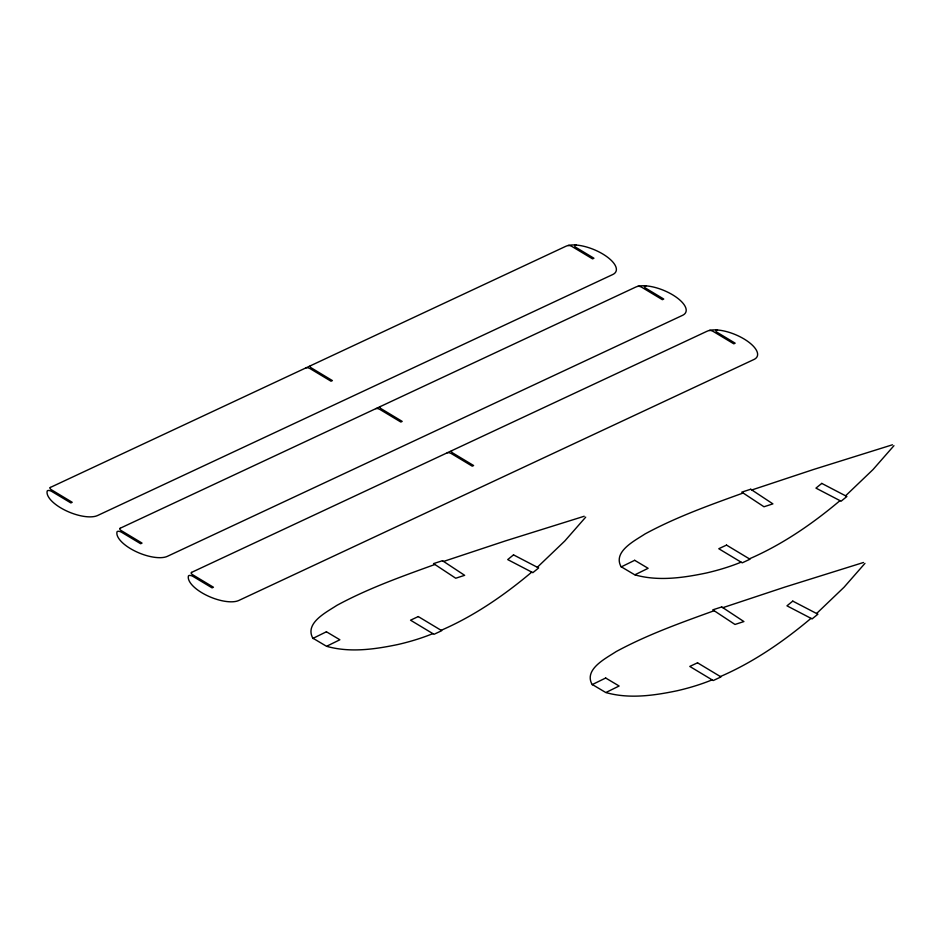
<?xml version="1.0" encoding="UTF-8"?>
<svg xmlns="http://www.w3.org/2000/svg" width="941" height="941" viewBox="0 0 941 941"><rect width="100%" height="100%" fill="white"/><g stroke="black" fill="none" stroke-linecap="round" stroke-linejoin="round"><path stroke-width="1.41" d="M585.702 517.138L564.788 541.016L537.335 567.27M893.95 445.681L873.036 469.547L845.583 495.813M864.955 563.377L844.042 587.243L816.588 613.508M531.759 572.104C504.235 595.277 474.229 615.967 441.129 630.317M840.007 500.636C812.483 523.808 782.489 544.498 749.377 558.848M811.013 618.343C783.488 641.515 753.482 662.205 720.383 676.544M434.895 564.482C401.595 576.515 368.002 588.478 336.807 605.404C326.421 612.262 304.061 623.26 313.047 638.61M443.587 561.436L505.411 540.91L584.22 516.256M743.155 493.013C709.843 505.046 676.261 517.009 645.055 533.935C634.669 540.804 612.309 551.791 621.307 567.141M751.835 489.967L813.659 469.453L892.468 444.787M714.148 610.721C680.849 622.754 647.255 634.716 616.061 651.643C605.675 658.5 583.314 669.498 592.301 684.848M722.841 607.674L784.665 587.149L863.473 562.495M635.187 574.939C658.371 581.409 683.037 577.856 706.197 573.034A487.532 199.08 22.3 0 0 741.108 562.165M606.18 692.635C629.376 699.104 654.042 695.564 677.202 690.741A487.532 199.08 22.3 0 0 712.102 679.861M326.927 646.396C350.123 652.866 374.789 649.325 397.949 644.503A487.532 199.08 22.3 0 0 432.848 633.622M709.243 330.479A3.317 1.353 22.3 0 1 713.254 331.467L733.804 343.83L735.168 343.183L717.407 332.502A3.317 1.353 22.3 0 1 715.854 330.714A3.317 1.353 22.3 0 1 717.477 329.997M447.234 452.786A3.317 1.353 22.3 0 1 451.492 453.68L472.253 466.171L473.629 465.536L452.856 453.044A3.317 1.353 22.3 0 1 451.727 450.692M637.833 286.346A3.317 1.353 22.3 0 1 641.833 287.323L662.382 299.685L663.758 299.05L645.985 288.358A3.317 1.353 22.3 0 1 644.432 286.57A3.317 1.353 22.3 0 1 646.055 285.864M375.812 408.653A3.317 1.353 22.3 0 1 380.07 409.547L400.842 422.038L402.207 421.392L381.446 408.9A3.317 1.353 22.3 0 1 380.305 406.547M568.011 245.542A3.317 1.353 22.3 0 1 572.022 246.518L592.571 258.881L593.947 258.234L576.174 247.554A3.317 1.353 22.3 0 1 574.622 245.766A3.317 1.353 22.3 0 1 576.245 245.048M306.001 367.849A3.317 1.353 22.3 0 1 310.259 368.731L331.032 381.223L332.396 380.587L311.624 368.096A3.317 1.353 22.3 0 1 310.495 365.743M513.515 554.872L507.705 559.589L532.841 572.669L538.652 567.952L513.515 554.872M821.764 483.403L815.953 488.12L841.089 501.212L846.9 496.495L821.764 483.403M792.769 601.111L786.958 605.828L812.095 618.907L817.905 614.191L792.769 601.111M50.308 487.462L50.285 487.473A3.317 1.353 22.3 0 0 51.461 489.802L72.222 502.294L70.857 502.929L51.861 491.508A3.317 1.353 22.3 0 0 47.191 491.049A28.912 11.81 22.3 0 0 65.682 510.528A28.912 11.81 22.3 0 0 97.617 515.503L612.732 274.537A28.912 11.81 22.3 0 0 602.875 254.058A28.912 11.81 22.3 0 0 565.8 246.307L50.332 487.45M120.13 528.266L120.107 528.289A3.317 1.353 22.3 0 0 121.283 530.618L142.044 543.098L140.668 543.745L121.671 532.312A3.317 1.353 22.3 0 0 117.013 531.853A28.912 11.81 22.3 0 0 135.504 551.344A28.912 11.81 22.3 0 0 167.439 556.307L682.543 315.341A28.912 11.81 22.3 0 0 672.686 294.862A28.912 11.81 22.3 0 0 635.622 287.123L120.177 528.242M191.541 572.41L191.517 572.422A3.317 1.353 22.3 0 0 192.693 574.751L213.454 587.243L212.09 587.878L193.081 576.457A3.317 1.353 22.3 0 0 188.423 575.998A28.912 11.81 22.3 0 0 206.914 595.477A28.912 11.81 22.3 0 0 238.849 600.452L753.964 359.486A28.912 11.81 22.3 0 0 744.108 339.007A28.912 11.81 22.3 0 0 707.032 331.256L191.588 572.387M326.421 631.776L313.094 638.304L326.551 646.302L339.877 639.774L326.421 631.776M634.669 560.307L621.342 566.847L634.799 574.845L648.126 568.305L634.669 560.307M605.675 678.014L592.348 684.542L605.804 692.541L619.131 686.013L605.675 678.014M418.275 616.567L410.523 620.19L433.989 634.305L441.741 630.682L418.275 616.567M726.523 545.098L718.771 548.721L742.237 562.836L749.989 559.213L726.523 545.098M697.528 662.805L689.777 666.428L713.243 680.543L720.994 676.92L697.528 662.805M442.482 560.707L433.566 563.6L455.726 578.233L464.642 575.327L442.482 560.707M750.73 489.238L741.814 492.131L763.974 506.764L772.89 503.87L750.73 489.238M721.735 606.945L712.819 609.839L734.98 624.459L743.896 621.566L721.735 606.945"/></g></svg>
